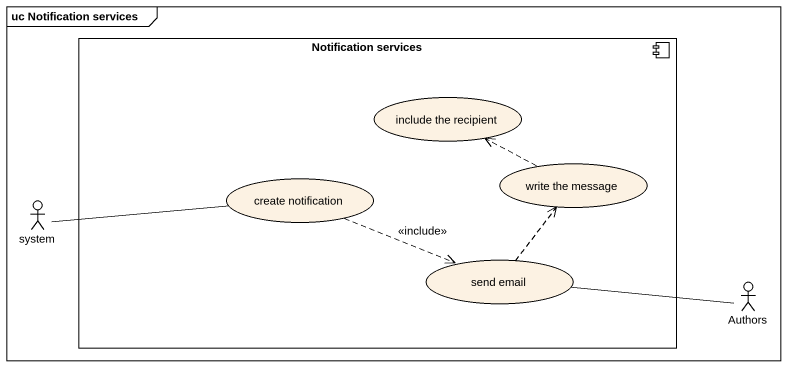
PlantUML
@startuml
mainframe uc Notification services
component "Notification services" as Notification_services {
  usecase "include the recipient" as include_the_recipient
  usecase "write the message" as write_the_message
  usecase "create notification" as create_notification
  usecase "send email" as send_email
}
actor system
actor Authors
write_the_message .left.> include_the_recipient
system -right- create_notification
create_notification .right.> send_email : <<include>>
send_email .up.> write_the_message
Authors -left- send_email
@enduml
